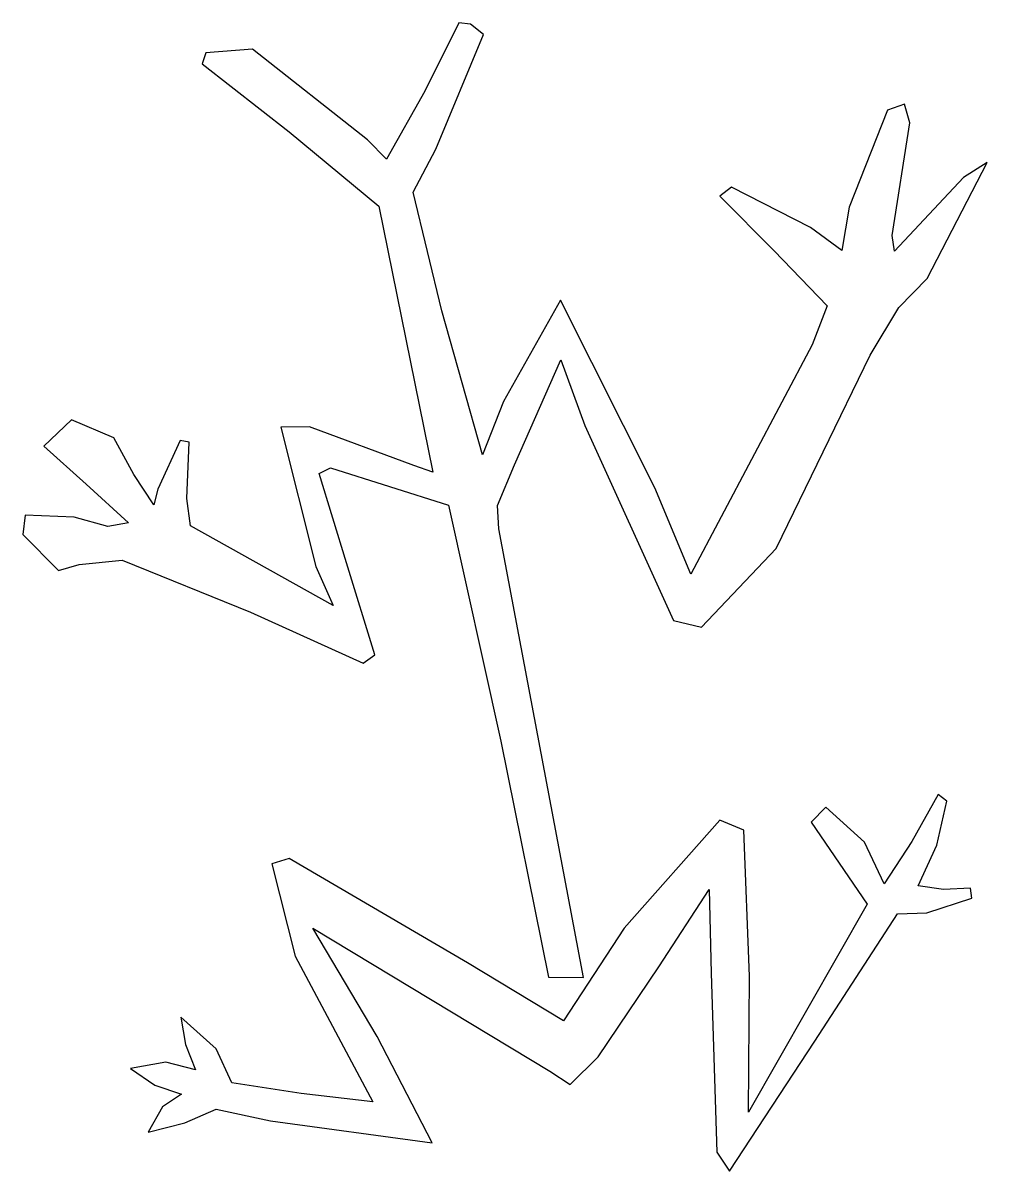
# Model space of a CAD drawing. Extents: x 1 to 211, y 0 to 250.
import ezdxf

# ---------------------------------------------------------------- set-up
doc = ezdxf.new("R2010")
doc.units = 0
doc.layers.add('Layer_1', color=7, linetype='CONTINUOUS')

msp = doc.modelspace()

# ---------------------------------------------------------------- linework, layer by layer
at = {"layer": 'Layer_1', "color": 7}
for points in [[(96.025, 250.192312), (88.6, 235.342312), (80.225, 220.492312), (76.1, 224.717312), (51.025, 244.467312), (40.9, 243.717312), (40.05, 241.292312), (59.025, 226.442312), (78.575, 210.242312), (90.375, 152.342312), (86.225, 153.767312), (63.45, 162.167312), (57.25, 162.142312), (64.85, 131.767312), (68.6, 123.267312), (37.5, 140.592312), (36.7, 146.592312), (37.225, 158.867312), (35.25, 159.217312), (30.375, 148.642312), (29.5, 145.217312), (25.15, 151.842312), (20.8, 159.767312), (11.575, 163.692312), (5.575, 158.017312), (14.775, 149.667312), (23.975, 141.267312), (19.525, 140.492312), (12.15, 142.492312), (1.475, 142.942312), (1, 138.742312), (8.725, 130.892312), (13.275, 132.192312), (22.625, 133.117312), (50.625, 121.842312), (75.175, 110.692312), (77.725, 112.492312), (71.525, 132.592312), (65.575, 151.992312), (68.025, 153.292312), (93.75, 145.092312), (105.175, 93.692312), (115.6, 42.292312), (123.175, 42.217312), (104.75, 139.942312), (104.475, 145.067312), (108.15, 153.942312), (118.275, 176.817312), (123.525, 162.492312), (142.85, 119.992312), (148.925, 118.517312), (165.175, 135.692312), (185.675, 177.792312), (191.95, 188.192312), (198.1, 194.492312), (211.175, 219.767312), (206.05, 216.492312), (190.975, 200.492312), (190.475, 203.892312), (194.375, 228.467312), (193.15, 232.517312), (189.5, 231.217312), (181.1, 210.092312), (179.525, 200.642312), (172.7, 205.617312), (155.45, 214.442312), (152.95, 212.442312), (164.775, 200.517312), (176.3, 188.542312), (173.025, 180.092312), (146.625, 130.092312), (138.775, 148.892312), (118.175, 189.817312), (105.75, 167.692312), (101.175, 156.092312), (92.3, 187.492312), (86.075, 213.292312), (90.975, 222.692312), (101.425, 247.642312), (98.6, 249.942312), (96.025, 250.192312), (96.025, 250.192312)], [(200.55, 82.092312), (194.8, 71.817312), (188.75, 62.617312), (184.425, 71.692312), (176.025, 79.292312), (172.825, 76.092312), (178.925, 67.142312), (185.025, 58.192312), (172.125, 35.542312), (159.2, 12.892312), (159.375, 42.517312), (158.15, 74.317312), (152.95, 76.492312), (132.075, 52.967312), (118.825, 32.767312), (97.925, 45.442312), (59, 68.117312), (55.25, 66.967312), (60.375, 46.892312), (77.3, 15.142312), (61.675, 16.967312), (46.525, 19.242312), (43.15, 26.667312), (35.4, 33.592312), (36.425, 27.617312), (38.65, 22.092312), (32.125, 23.767312), (24.45, 22.367312), (29.75, 18.717312), (35.575, 16.767312), (31.4, 14.017312), (28.325, 8.542312), (36.3, 10.567312), (43.125, 13.542312), (54.95, 11.017312), (90.175, 6.217312), (78.225, 29.342312), (64.2, 52.992312), (115.85, 21.817312), (120.3, 18.892312), (126.4, 24.892312), (139.625, 44.567312), (150.575, 61.367312), (151.025, 43.167312), (152.25, 4.167312), (155, 0.042312), (173.625, 28.367312), (191.675, 56.092312), (198.025, 56.292312), (207.825, 59.517312), (207.575, 61.692312), (201.65, 61.392312), (196.175, 62.192312), (200.25, 71.067312), (202.4, 80.667312), (200.55, 82.092312), (200.55, 82.092312)]]:
    msp.add_lwpolyline(points, dxfattribs=at)

doc.saveas('drawing.dxf')
